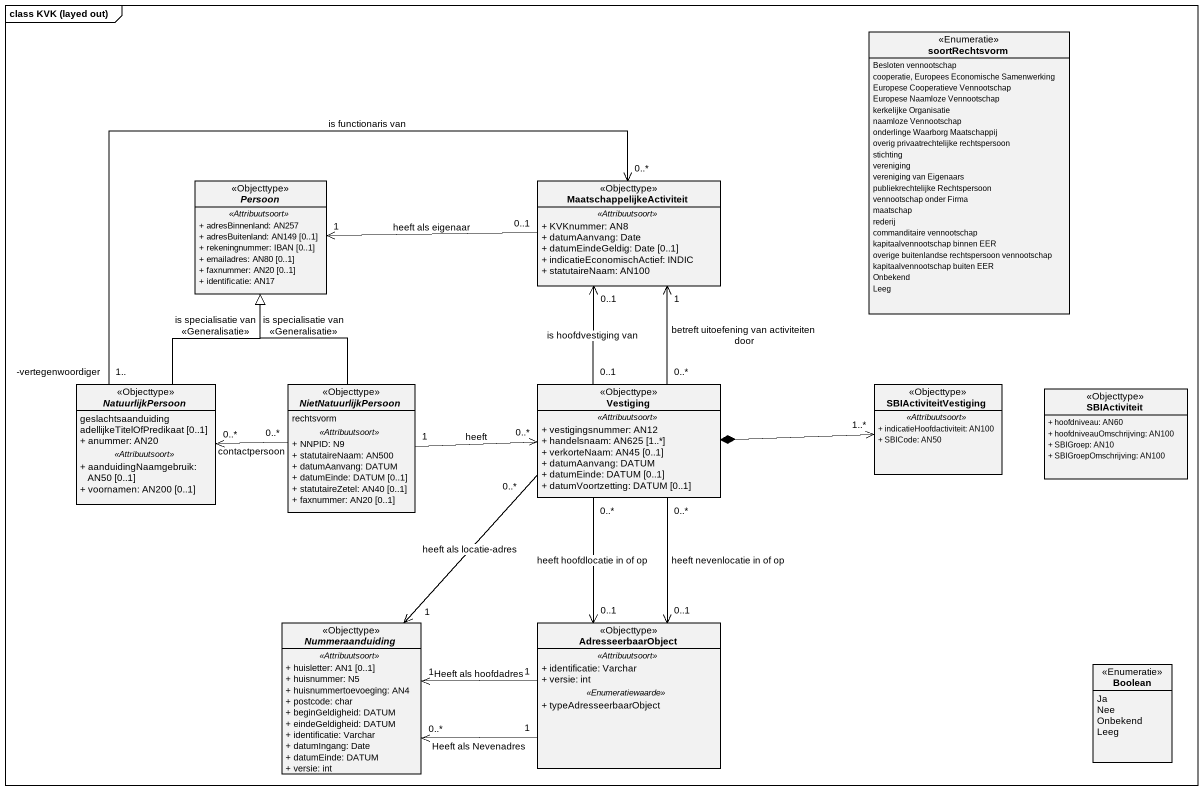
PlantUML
@startuml
mainframe class KVK (layed out)
hide circle
hide empty members
skinparam classAttributeIconSize 0
enum soortRechtsvorm <<Enumeratie>> {
  Besloten vennootschap
  cooperatie, Europees Economische Samenwerking
  Europese Cooperatieve Vennootschap
  Europese Naamloze Vennootschap
  kerkelijke Organisatie
  naamloze Vennootschap
  onderlinge Waarborg Maatschappij
  overig privaatrechtelijke rechtspersoon
  stichting
  vereniging
  vereniging van Eigenaars
  publiekrechtelijke Rechtspersoon
  vennootschap onder Firma
  maatschap
  rederij
  commanditaire vennootschap
  kapitaalvennootschap binnen EER
  overige buitenlandse rechtspersoon vennootschap
  kapitaalvennootschap buiten EER
  Onbekend
  Leeg
}
abstract class Persoon <<Objecttype>> {
  .. <<Attribuutsoort>> ..
  + adresBinnenland: AN257
  + adresBuitenland: AN149 [0..1]
  + rekeningnummer: IBAN [0..1]
  + emailadres: AN80 [0..1]
  + faxnummer: AN20 [0..1]
  + identificatie: AN17
}
class MaatschappelijkeActiviteit <<Objecttype>> {
  .. <<Attribuutsoort>> ..
  + KVKnummer: AN8
  + datumAanvang: Date
  + datumEindeGeldig: Date [0..1]
  + indicatieEconomischActief: INDIC
  + statutaireNaam: AN100
}
abstract class NatuurlijkPersoon <<Objecttype>> {
  geslachtsaanduiding
  adellijkeTitelOfPredikaat [0..1]
  + anummer: AN20
  .. <<Attribuutsoort>> ..
  + aanduidingNaamgebruik: AN50 [0..1]
  + voornamen: AN200 [0..1]
}
abstract class NietNatuurlijkPersoon <<Objecttype>> {
  rechtsvorm
  .. <<Attribuutsoort>> ..
  + NNPID: N9
  + statutaireNaam: AN500
  + datumAanvang: DATUM
  + datumEinde: DATUM [0..1]
  + statutaireZetel: AN40 [0..1]
  + faxnummer: AN20 [0..1]
}
class Vestiging <<Objecttype>> {
  .. <<Attribuutsoort>> ..
  + vestigingsnummer: AN12
  + handelsnaam: AN625 [1..*]
  + verkorteNaam: AN45 [0..1]
  + datumAanvang: DATUM
  + datumEinde: DATUM [0..1]
  + datumVoortzetting: DATUM [0..1]
}
class SBIActiviteitVestiging <<Objecttype>> {
  .. <<Attribuutsoort>> ..
  + indicatieHoofdactiviteit: AN100
  + SBICode: AN50
}
class SBIActiviteit <<Objecttype>> {
  + hoofdniveau: AN60
  + hoofdniveauOmschrijving: AN100
  + SBIGroep: AN10
  + SBIGroepOmschrijving: AN100
}
abstract class Nummeraanduiding <<Objecttype>> {
  .. <<Attribuutsoort>> ..
  + huisletter: AN1 [0..1]
  + huisnummer: N5
  + huisnummertoevoeging: AN4
  + postcode: char
  + beginGeldigheid: DATUM
  + eindeGeldigheid: DATUM
  + identificatie: Varchar
  + datumIngang: Date
  + datumEinde: DATUM
  + versie: int
}
class AdresseerbaarObject <<Objecttype>> {
  .. <<Attribuutsoort>> ..
  + identificatie: Varchar
  + versie: int
  .. <<Enumeratiewaarde>> ..
  + typeAdresseerbaarObject
}
enum Boolean <<Enumeratie>> {
  Ja
  Nee
  Onbekend
  Leeg
}
MaatschappelijkeActiviteit "0..1" -left-> "1" Persoon : heeft als eigenaar
MaatschappelijkeActiviteit "0..*" <-left- "-vertegenwoordiger\n1.." NatuurlijkPersoon : is functionaris van
NatuurlijkPersoon -up-|> Persoon : is specialisatie van\n<<Generalisatie>>
NietNatuurlijkPersoon -up-|> Persoon : is specialisatie van\n<<Generalisatie>>
NietNatuurlijkPersoon "0..*" -left-> "0..*" NatuurlijkPersoon : contactpersoon
NietNatuurlijkPersoon "1" -right-> "0..*" Vestiging : heeft
Vestiging "0..1" -up-> "0..1" MaatschappelijkeActiviteit : is hoofdvestiging van
Vestiging "0..*" -up-> "1" MaatschappelijkeActiviteit : betreft uitoefening van activiteiten door
Vestiging *-right-> "1..*" SBIActiviteitVestiging
Vestiging "0..*" --> "0..1" AdresseerbaarObject : heeft hoofdlocatie in of op
Vestiging "0..*" --> "0..1" AdresseerbaarObject : heeft nevenlocatie in of op
Nummeraanduiding "1" <-up- "0..*" Vestiging : heeft als locatie-adres
AdresseerbaarObject "1" -left-> "0..*" Nummeraanduiding : Heeft als Nevenadres
AdresseerbaarObject "1" -left-> "1" Nummeraanduiding : Heeft als hoofdadres
@enduml
